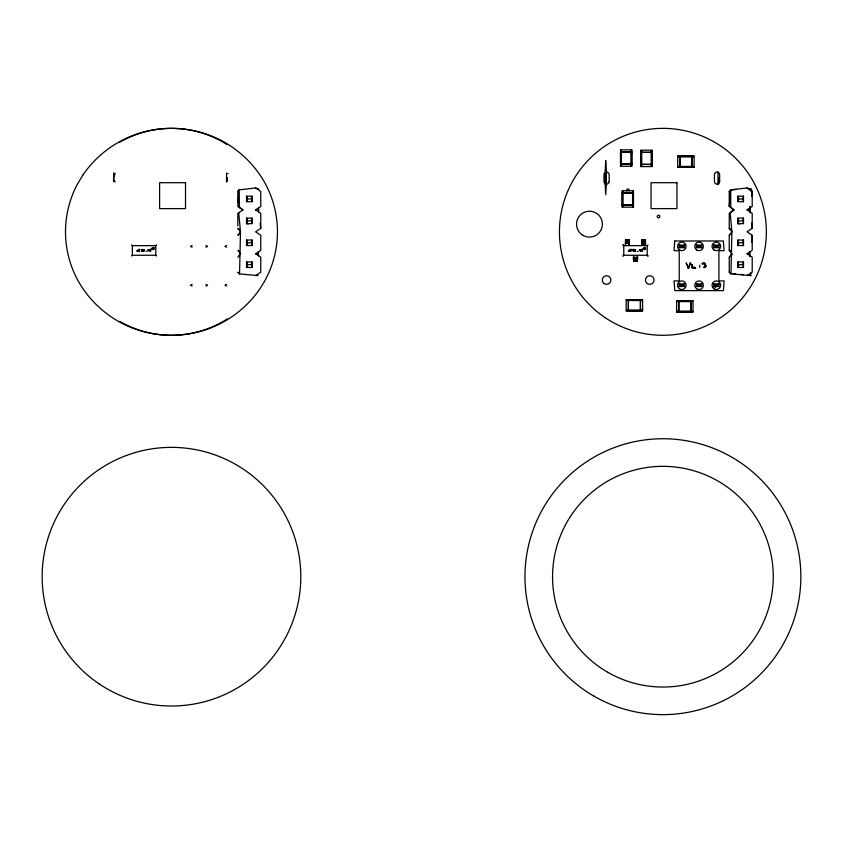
<?xml version="1.0" encoding="UTF-8"?>
<svg xmlns="http://www.w3.org/2000/svg" width="843" height="843" viewBox="0 0 843 843"><rect width="100%" height="100%" fill="white"/><g stroke="black" fill="none" stroke-linecap="round" stroke-linejoin="round"><path stroke-width="1.26" d="M131.613 256.009L132.33 255.281L132.34 245.65L131.603 244.913M156.535 255.998L155.797 255.26L155.807 245.64L156.535 244.913M642.018 241.182L642.018 239.644L645.422 239.654L645.422 241.161L642.018 241.182L641.892 244.786L645.422 244.797L645.422 239.654M647.234 245.64L647.224 255.26L647.961 256.009L647.224 255.26L623.767 255.281L623.04 255.998L623.767 255.281L623.778 245.65L623.04 244.913L623.778 245.65L647.245 245.64L647.961 244.913M150.865 251.172L150.223 249.38L150.939 249.328L149.885 249.823L150.612 251.267M625.58 239.644L625.422 244.839L625.58 239.644L628.983 239.644L629.089 244.828L628.983 239.644M637.203 261.267L637.361 256.082C639.563 262.932 631.428 262.9 633.694 256.082L633.799 261.267M642.292 251.172L641.649 249.38L642.366 249.328L641.312 249.823L642.05 251.267M628.362 310.877L628.404 299.686L640.448 299.655L640.448 310.877L628.362 310.877L628.404 299.686M640.448 310.877L640.448 299.655M678.784 311.973L678.784 300.751L678.784 311.973L690.87 311.973L690.87 300.751L678.826 300.782M679.88 167.283L679.922 156.092L691.966 156.06L691.966 167.283L679.88 167.283L679.922 156.092M691.966 167.283L691.966 156.06M641.997 241.688L645.443 241.688L645.443 244.776L641.892 244.786L642.018 239.644M606.254 184.67L606.402 171.803M139.285 249.539L139.39 250.329M142.193 249.539L142.298 250.329M630.722 249.539L630.827 250.329M633.62 249.539L633.725 250.329M227.178 181.319L227.336 177.588M718.51 183.795L718.773 177.588M149.158 249.813L149.053 251.109L148.874 249.57L147.873 250.656L148.136 249.697L149.042 249.686M258.106 275.598L239.549 273.933L240.476 231.909L238.738 212.742M639.637 249.612L640.68 249.96L640.48 251.109L640.301 249.57L639.31 250.656L639.837 249.56M750.639 273.006L750.797 275.556L730.976 273.933L731.903 231.909L730.175 212.742M113.7 172.889L113.563 181.635M149.337 250.413L149.179 250.972M640.764 250.413L640.606 250.972M749.985 206.651L750.091 211.941M751.134 191.782L751.324 189.306L747.024 187.978L730.67 189.875L729.248 191.435L729.248 206.451L734.432 209.907L729.248 213.353L729.248 228.369L731.903 231.909L729.248 235.281L729.248 250.297L731.85 253.743L729.248 257.199L729.248 272.215L730.976 273.933M729.248 206.451L730.67 189.875L736.108 189.454M138.905 250.835L139.706 251.119L138.832 250.55L138.905 251.151M141.803 250.835L142.604 251.119L141.74 250.55L141.814 251.151M630.332 250.835L631.133 251.119L630.269 250.55L630.343 251.151M633.23 250.835L634.041 251.119L633.167 250.55L633.241 251.151M750.144 206.609L750.281 212.984M751.513 196.493L752.209 191.435L751.324 189.306L748.784 189.338M137.283 250.403L137.156 250.476M628.709 250.403L628.583 250.476M751.513 242.257L752.209 238.4L751.598 234.87M246.535 223.627L247.115 220.866L246.535 218.105L252.057 218.105L252.057 223.627L246.535 223.627L246.535 218.105L247.115 221.172L246.535 223.627L248.548 223.848M737.962 223.627L738.542 220.866L737.962 218.105L743.494 218.105L743.494 223.627L737.962 223.627L737.962 218.105L738.542 221.172L737.962 223.627L739.975 223.848M258.653 211.941L258.653 207.863M750.091 207.863L749.796 209.127L747.024 209.907L752.209 213.353L752.209 228.369L747.024 231.825L752.209 235.281L752.209 250.297L747.024 253.743L752.209 257.199L752.209 272.215L747.024 275.672M247.115 199.254L246.535 201.709L252.057 201.709L252.057 196.177L246.535 196.177L246.535 201.709L247.115 198.937L246.535 196.177L247.115 199.254L251.488 198.632L252.057 196.177M252.057 223.627L251.488 220.56L252.057 218.105M247.115 243.09L246.535 245.545L252.057 245.545L252.057 240.023L246.535 240.023L246.535 245.545L247.115 242.784L246.535 240.023L247.115 243.09L251.488 242.478L252.057 240.023M247.115 265.018L246.535 267.473L252.057 267.473L252.057 261.941L246.535 261.941L246.535 267.473L247.115 264.713L246.535 261.941L247.115 265.018L251.488 264.396L252.057 261.941M738.542 199.254L737.962 201.709L743.494 201.709L743.494 196.177L737.962 196.177L737.962 201.709L738.542 198.937L737.962 196.177L738.542 199.254L742.915 198.632L743.494 196.177M743.494 223.627L742.915 220.56L743.494 218.105M738.542 243.09L737.962 245.545L743.494 245.545L743.494 240.023L737.962 240.023L737.962 245.545L738.542 242.784L737.962 240.023L738.542 243.09L742.915 242.478L743.494 240.023M738.542 265.018L737.962 267.473L743.494 267.473L743.494 261.941L737.962 261.941L737.962 267.473L738.542 264.713L737.962 261.941L738.542 265.018L742.915 264.396L743.494 261.941M688.404 268.127L690.47 262.868L688.404 268.127L686.149 262.868L688.31 267.61M115.154 173.247L113.415 179.043L115.154 181.94M258.653 255.787L258.011 253.838L258.653 251.709M750.091 251.709L749.606 256.398M705.465 264.628L705.739 266.399L704.706 267.716C706.423 266.188 705.57 262.131 702.767 262.868M138.515 249.834L139.548 249.328M141.413 249.834L142.446 249.328M629.942 249.834L630.975 249.328M632.84 249.834L633.873 249.328M143.5 251.193C144.943 248.98 142.625 250.698 143.953 251.256M634.927 251.193C636.381 248.98 634.052 250.698 635.38 251.256M620.543 166.25L621.407 164.954L621.407 151.139L620.543 149.843L631.755 149.843L631.755 166.25L620.543 166.25L620.543 149.843M631.755 163.226L630.901 163.226L631.755 166.25L630.901 164.954L630.901 151.139L631.755 149.843L630.901 152.868L631.755 152.868M640.849 166.587L641.713 165.291L641.713 151.477L640.849 150.191L652.071 150.191L652.071 166.587L640.849 166.587L640.849 150.191M652.071 166.587L651.207 165.291L651.207 151.477L652.071 150.191M622.218 207.146L623.082 205.85L623.082 192.035L622.218 190.739L633.441 190.739L633.441 207.146L622.218 207.146L622.218 190.739M633.441 204.122L632.577 204.122L633.441 207.146L632.577 205.85L632.577 192.035L633.441 190.739L632.577 193.764L633.441 193.764M154.153 248.369L153.363 249.528L151.898 249.043L152.035 247.937A1.085 1.085 0 0 0 152.351 249.359A1.085 1.085 0 0 0 153.805 249.17A1.085 1.085 0 0 0 153.742 247.716L152.973 247.399L154.153 248.369L153.742 247.716M645.58 248.369L644.79 249.528L643.325 249.043L643.462 247.937A1.085 1.085 0 0 0 643.778 249.359A1.085 1.085 0 0 0 645.232 249.17A1.085 1.085 0 0 0 645.169 247.716L644.4 247.399L645.58 248.369L645.169 247.716M705.138 267.273L705.739 266.399L705.359 264.08M238.474 256.335L240.424 253.743L238.474 251.161M620.574 164.048L631.755 164.09L631.755 152.003L620.543 152.003L620.574 164.048L631.755 164.09M640.88 164.385L652.071 164.427L652.071 152.341L640.849 152.341L640.88 164.385L652.071 164.427M622.218 204.986L622.218 192.899L633.441 192.899L633.441 204.986L622.218 204.986L633.441 204.986M730.786 212.331L733.052 209.601L730.786 207.473L730.67 189.875L729.248 191.435M732.293 254.354L729.248 257.199M237.821 202.699L237.821 191.435L239.612 189.506M705.739 266.399L704.516 263.332L702.008 263.859L704.516 263.332L704.822 266.283L703.736 267.389L704.706 266.725M237.821 191.435L239.243 189.875L255.598 187.978L258.822 188.98M242.995 209.907L239.359 207.473L239.243 189.875L237.821 206.451L242.995 209.907L237.821 213.353L237.821 225.871M255.598 275.672L260.772 272.215L260.772 257.199L255.598 253.743L260.772 250.297L260.772 235.281L255.598 231.825L260.772 228.369L260.772 213.353L255.598 209.907L260.772 206.451L260.772 191.435L255.598 187.978M239.359 234.249L237.821 235.281L240.476 231.909L237.821 228.369L239.359 229.401M237.821 257.199L239.359 256.177M677.719 156.06L679.015 156.924L692.83 156.924L694.126 156.06L694.126 167.283L677.719 167.283L677.719 156.06L694.126 156.06M691.102 167.283L691.102 166.419L694.126 167.283L692.83 166.419L679.015 166.419L677.719 167.283L680.744 166.419L680.744 167.283M747.024 209.907L752.209 206.451L752.209 191.435L747.024 187.978M729.248 235.281L730.786 234.249M626.201 299.655L627.498 300.519L641.312 300.519L642.608 299.655L642.608 310.877L626.201 310.877L626.201 299.655L642.608 299.655M626.201 310.877L627.498 310.013L641.312 310.013L642.608 310.877M678.636 301.33L676.623 300.751L677.92 301.615L691.734 301.615L693.03 300.751L693.03 311.973L676.623 311.973L676.623 300.751L693.03 300.751L691.007 301.33M690.006 311.973L690.006 311.109L693.03 311.973L691.734 311.109L677.92 311.109L676.623 311.973L678.636 311.394M750.091 190.023L751.324 189.306M139.148 249.549L139.032 250.276M142.046 249.549L141.93 250.276M192.109 245.524L190.381 246.388L192.109 247.252M205.924 247.252L207.641 246.388L205.924 245.524M226.63 245.524L224.902 246.388L226.63 247.252M192.109 284.365L190.381 285.219L192.109 286.083M205.924 286.083L207.641 285.219L205.924 284.365M226.63 284.365L224.902 285.219L226.63 286.083M679.226 247.684L684.4 245.092L684.4 247.684L679.226 247.684L679.226 245.092L684.874 245.092M696.487 247.684L701.661 245.092L701.661 247.684L696.487 247.684L696.487 245.092L701.661 245.092M713.747 247.684L718.931 245.092L718.931 247.684L713.747 247.684L713.747 245.092L718.931 245.092M679.226 286.515L684.4 283.933L684.4 286.515L679.226 283.933L679.226 286.515L684.874 286.515M701.661 283.933L696.487 286.515L696.487 283.933L701.661 283.933L701.661 286.515L696.012 286.515M718.931 283.933L713.747 286.515L713.747 283.933L718.931 283.933L718.931 286.515L713.473 286.515L715.707 287.21M630.575 249.549L630.459 250.276M633.483 249.549L633.367 250.276M255.598 209.907L258.369 209.127M138.874 249.654L139.422 249.549M141.782 249.654L142.33 249.549M630.311 249.654L630.859 249.549M633.209 249.654L633.757 249.549M247.115 221.172L251.488 220.56M738.542 221.172L742.915 220.56M691.977 266.283L692.272 267.589L695.001 267.389L692.303 267.062L691.977 264.628L692.272 267.589L695.644 268.053L692.082 267.716L691.439 264.08L692.272 267.589L691.66 267.273M625.58 243.511L628.994 243.353M642.018 243.511L645.432 243.353M633.799 257.568L637.203 257.4M625.58 241.214L628.994 241.172M633.799 259.739L637.203 259.707M625.559 243.005L629.004 243.005M633.778 257.916L637.224 257.905M620.543 151.139L621.407 151.139M630.901 151.139L631.755 151.139M640.849 151.477L641.713 151.477M651.207 151.477L652.071 151.477M651.207 153.205L652.071 153.205M620.543 164.954L621.407 164.954M630.901 164.954L631.755 164.954M640.849 165.291L641.713 165.291M651.207 165.291L652.071 165.291M622.218 192.035L623.082 192.035M632.577 192.035L633.441 192.035M622.218 205.85L623.082 205.85M632.577 205.85L633.441 205.85M625.58 239.707L628.983 239.707M642.018 239.707L645.422 239.707M132.34 245.65L155.807 245.64M137.757 251.256L136.998 250.94L137.757 251.256L137.757 250.15M145.828 251.256L146.745 251.256M629.184 251.256L628.425 250.94L629.184 251.256L629.184 250.15M637.255 251.256L638.183 251.256M132.33 255.281L155.797 255.26M633.799 261.214L637.203 261.214M687.877 268.053L688.742 268.053M679.226 283.933L684.4 283.933M633.788 259.222L637.224 259.233M620.543 152.003L631.723 152.046M640.849 152.341L652.039 152.383M622.218 192.899L633.409 192.942M642.008 242.752L645.443 242.763M625.569 241.678L629.004 241.688M747.024 253.743L749.438 253.838L750.091 255.787M255.598 253.743L258.011 253.838M733.284 273.532L735.791 273.817M740.786 274.396L743.294 274.692M748.299 275.271L750.797 275.556M703.736 263.532L704.822 264.628M713.747 245.092L718.931 247.684M696.487 245.092L701.661 247.684M679.226 245.092L684.4 247.684M713.747 283.933L718.931 286.515M696.487 283.933L701.661 286.515M729.248 228.369L730.786 229.401M729.248 250.297L730.786 251.319M729.248 272.215L730.786 273.237M237.821 250.297L239.359 251.319M239.359 273.237L237.821 272.215L239.549 273.933M634.115 249.412L632.914 250.202M631.217 249.412L630.016 250.202M142.688 249.412L141.487 250.202M139.79 249.412L138.589 250.202M704.706 264.196L704.516 263.332L704.822 266.283M692.082 266.725L692.272 267.589M742.915 198.632L743.494 201.709M742.915 242.478L743.494 245.545M742.915 264.396L743.494 267.473M251.488 198.632L252.057 201.709M251.488 242.478L252.057 245.545M251.488 264.396L252.057 267.473M260.129 223.321L260.772 228.369M717.973 171.803L718.004 184.67M226.546 173.089L226.567 182.099M699.743 265.292L699.743 267.389M692.83 156.06L692.83 156.924M692.83 166.419L692.83 167.283M691.734 300.751L691.734 301.615M691.734 311.109L691.734 311.973M690.87 300.751L690.87 311.973M690.006 300.751L690.006 301.615M679.648 300.751L679.648 301.615M679.648 311.109L679.648 311.973M679.015 156.06L679.015 156.924M679.015 166.419L679.015 167.283M677.92 300.751L677.92 301.615M677.92 311.109L677.92 311.973M641.312 299.655L641.312 300.519M641.312 310.013L641.312 310.877M627.498 299.655L627.498 300.519M627.498 310.013L627.498 310.877M626.665 190.929A1.317 1.317 0 0 1 627.824 188.99A1.317 1.317 0 0 1 628.994 190.929M227.315 318.917A103.457 103.457 0 0 1 119.748 321.425M119.748 142.225A103.457 103.457 0 0 1 227.315 144.733M227.81 173.289A2.592 2.592 0 0 1 228.053 173.774M605.695 160.581L604.842 179.043L605.717 194.607L606.581 181.94L604.842 179.043L606.581 173.247L605.695 160.581M674.706 241.003L674.042 250.698L679.226 250.698L679.226 280.909L674.042 280.909L674.821 290.645L723.442 290.614L724.105 280.909L718.931 280.909L718.931 250.698L724.105 250.698L723.326 240.961L674.706 241.003M144.121 249.57L143.299 250.413L144.111 249.665M635.548 249.57L634.726 250.413L635.538 249.665M82.772 175.207L77.335 184.311A101.434 101.434 0 0 0 77.314 279.36C87.524 298.338 103.594 313.954 122.793 323.723A108.115 108.115 0 0 0 220.139 323.701C239.349 313.975 255.44 298.338 265.608 279.339A101.434 101.434 0 0 0 265.64 184.29C255.429 165.312 239.349 149.696 220.149 139.927A108.115 108.115 0 0 0 122.815 139.949C106.766 148.105 92.888 160.318 82.772 175.207M185.523 182.699L159.612 182.699L159.612 208.611L185.523 208.611L185.523 182.699M676.95 182.699L651.049 182.699L651.049 208.611L676.95 208.611L676.95 182.699M752.209 228.369L751.556 223.321L752.209 228.369M719.637 181.572L719.637 174.659A2.592 2.592 0 0 0 717.045 172.077A2.592 2.592 0 0 0 714.453 174.659L714.453 181.572A2.592 2.592 0 0 0 717.045 184.153A2.592 2.592 0 0 0 719.637 181.572M609.162 181.572L609.162 174.659A2.592 2.592 0 0 0 606.57 172.077A2.592 2.592 0 0 0 603.978 174.659L603.978 181.572A2.592 2.592 0 0 0 606.57 184.153A2.592 2.592 0 0 0 609.162 181.572M593.936 696.149A137.946 137.946 0 0 0 800.85 576.686A137.946 137.946 0 0 0 593.936 457.222A137.946 137.946 0 0 0 593.936 696.149M607.729 672.261A110.359 110.359 0 0 0 773.263 576.686A110.359 110.359 0 0 0 607.729 481.121A110.359 110.359 0 0 0 607.729 672.261M605.053 317.6A103.457 103.457 0 0 0 766.108 239.043A103.457 103.457 0 0 0 617.55 138.832A103.457 103.457 0 0 0 605.053 317.6M582.228 234.881A12.951 12.951 0 0 0 602.376 225.06A12.951 12.951 0 0 0 583.788 212.52A12.951 12.951 0 0 0 582.228 234.881M604.189 283.627A4.32 4.32 0 0 0 610.901 280.35A4.32 4.32 0 0 0 604.705 276.177A4.32 4.32 0 0 0 604.189 283.627M647.34 283.627A4.32 4.32 0 0 0 654.052 280.35A4.32 4.32 0 0 0 647.856 276.177A4.32 4.32 0 0 0 647.34 283.627M657.867 217.62A1.317 1.317 0 0 0 659.837 216.482A1.317 1.317 0 0 0 657.867 215.344A1.317 1.317 0 0 0 657.867 217.62M679.658 250.118A4.32 4.32 0 0 0 686.128 246.388A4.32 4.32 0 0 0 679.658 242.647A4.32 4.32 0 0 0 679.658 250.118M679.405 288.801A4.32 4.32 0 0 0 686.118 285.524A4.32 4.32 0 0 0 679.922 281.341A4.32 4.32 0 0 0 679.405 288.801M696.919 250.118A4.32 4.32 0 0 0 703.389 246.388A4.32 4.32 0 0 0 696.919 242.647A4.32 4.32 0 0 0 696.919 250.118M696.666 288.801A4.32 4.32 0 0 0 703.378 285.524A4.32 4.32 0 0 0 697.182 281.341A4.32 4.32 0 0 0 696.666 288.801M714.179 250.118A4.32 4.32 0 0 0 720.649 246.388A4.32 4.32 0 0 0 714.179 242.647A4.32 4.32 0 0 0 714.179 250.118M713.926 288.801A4.32 4.32 0 0 0 720.639 285.524A4.32 4.32 0 0 0 714.442 281.341A4.32 4.32 0 0 0 713.926 288.801M98.989 683.789A129.327 129.327 0 0 0 300.466 585.917A129.327 129.327 0 0 0 114.964 460.362A129.327 129.327 0 0 0 98.989 683.789"/></g></svg>
